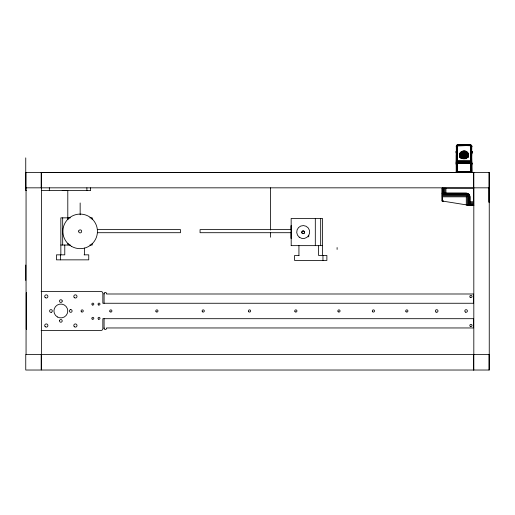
<?xml version="1.0" encoding="UTF-8"?>
<svg xmlns="http://www.w3.org/2000/svg" width="515" height="515" viewBox="0 0 515 515"><rect width="100%" height="100%" fill="white"/><g stroke="black" fill="none" stroke-linecap="round" stroke-linejoin="round"><path stroke-width="0.77" d="M291.194 232.394L291.181 238.529L291.168 233.404M291.168 231.718L291.181 225.576L291.187 229.111M456.502 152.369L456.296 151.713L456.586 153.785L456.296 151.114L456.502 152.06M456.992 172.557L456.296 171.534L457.069 171.534L457.288 145.043L470.742 145.185L457.249 145.011L470.498 145.005L470.774 172.647L470.601 144.979L457.532 145.005L456.657 145.378L456.992 172.647L456.387 171.991L456.296 171.534L471.734 171.534L471.605 145.655L470.601 144.979L457.532 144.972C455.923 146.093 455.968 145.919 457.532 144.992L470.498 144.972C471.914 145.507 472.892 147.361 470.498 145.333L457.288 145.185L456.322 146.003L456.329 171.798L456.734 172.474L457.056 145.114L470.498 145.166L471.714 146.003L471.508 171.534L470.961 172.68L471.734 171.534L471.734 151.114L471.528 153.753L471.734 151.532L471.463 152.266M467.427 157.088L467.427 152.273C464.343 148.539 456.754 153.077 460.603 157.139C463.687 160.867 471.277 156.335 467.427 152.273L467.588 157.088M471.734 162.302L471.444 161.369L470.601 161.034L457.532 161.034C455.878 161.034 455.775 163.706 457.532 163.03L471.643 162.998L471.444 172.332M457.056 162.882L456.992 171.746L457.532 171.785L471.463 171.682L471.714 163.036L471.734 171.534L471.27 172.499L471.508 172.242M456.296 162.302L456.296 161.903L456.412 164.729L456.296 162.985M459.586 155.697L459.592 154.133L459.605 155.697M467.813 157.352L467.826 152.736L467.929 156.579M456.618 172.364L456.979 161.137M459.728 156.631L459.747 153.579L459.798 156.631M468.129 157.191L468.141 153.245L468.212 157.191M468.347 156.772L468.354 153.785L468.386 156.772M471.528 152.369L471.734 151.153L471.643 153.528L471.734 151.159M471.463 161.736L471.734 151.165L471.528 152.06M459.966 157.069L459.998 153.045L460.082 157.069M471.373 162.927L471.708 171.804L471.463 172.242L471.643 162.998L471.701 171.804L471.032 172.647L471.373 145.378L470.974 145.114L470.961 171.534L457.532 171.63L457.256 172.647L457.532 144.972L470.755 145.005L457.288 145.185L470.742 145.41L470.601 161.034L471.734 162.135M471.734 152.26L471.708 153.316L471.734 151.165L471.528 152.427M456.567 163.223L456.419 164.729L456.522 145.5L456.296 163.397L471.734 163.397L471.643 162.998L471.611 171.637L471.734 162.47L471.373 162.038L457.532 161.852L456.296 162.47M456.322 161.787C456.129 162.753 456.94 160.744 456.296 162.135M457.256 171.534L457.249 163.397M456.76 171.534L456.412 171.534L456.387 163.397L456.387 171.534L456.502 162.959L456.567 172.3L456.657 162.927M459.657 157.197L459.676 155.627L459.683 157.197M460.288 157.249L460.346 152.556L460.449 157.249M471.463 152.884L471.701 152.427L471.463 153.76L471.734 151.165L471.463 152.195M460.68 158.189L460.777 152.112L460.919 158.189M456.387 171.534L456.522 163.397L456.567 171.682M471.476 170.793L471.528 162.959L471.27 171.72L470.974 145.114M456.567 153.541L456.296 151.153L456.296 164.729L456.567 163.146M456.998 171.534L456.844 162.901M471.734 151.648L471.528 152.002L471.734 151.256L471.463 153.541M461.157 158.008L461.279 151.732L461.427 158.008M471.734 152.376L471.463 153.753L471.734 153.052M461.685 158.214L461.852 151.416L462.007 158.214M462.277 158.111L462.47 151.178L462.612 158.111M456.296 164.156L456.329 163.165M471.714 151.416L471.463 152.067M462.876 158.82L463.127 151.024L463.275 158.82M456.387 146.292L456.322 146.003C456.084 147.477 456.522 144.972 457.532 145.333L470.498 145.217M463.526 158.794L463.803 150.953L463.925 158.794M456.567 156.064L456.296 155.582L456.296 161.903M471.734 162.985L471.463 164.729L471.734 163.075L471.734 164.156M464.182 158.8L464.485 150.966L464.588 158.8M464.839 158.839L465.154 151.069L465.232 158.839M465.502 158.144L465.798 151.256L465.843 158.144M466.68 158.073L466.951 151.867L466.957 158.073M466.088 158.71L466.403 151.526L466.429 158.71M471.734 152.672L471.528 153.728L471.734 152.601L471.734 153.142C471.689 152.054 471.618 154.7 471.734 152.601L471.528 153.721L471.701 152.665L471.528 153.715L471.701 152.697L471.508 153.702L471.463 153.161M456.567 152.266L456.296 151.474L456.502 153.734M470.498 172.634L471.734 171.534L471.463 172.287L471.714 146.003L471.734 146.53M456.322 163.036L456.329 171.534L456.322 163.036L456.296 163.397M471.701 163.165L471.618 164.729L471.463 163.146M471.508 164.729L471.463 163.223M456.296 146.331L456.322 146.093M456.502 151.861L456.296 151.165L456.567 152.067M104.082 327.958L104.139 328.705A1.268 1.268 0 0 0 105.691 329.446A1.268 1.268 0 0 0 106.554 327.958L473.401 327.958L473.401 318.695L102.846 318.695L102.846 328.609A1.854 1.854 0 0 1 100.992 330.463L41.116 330.463M456.567 151.957L456.296 151.153M456.296 163.384L456.412 164.729L456.502 162.128M456.296 162.894L456.296 162.347M489.025 202.723L489.025 188.175M456.502 152.968L456.586 153.76L456.296 151.816L456.567 152.717M471.643 152.768L471.508 153.682L471.528 152.923M456.502 162.534L470.498 162.347L471.734 162.772L471.373 145.7M457.056 145.114L456.657 161.646L470.742 161.427L470.498 161.034L457.249 161.06L457.056 161.472M456.296 152.118L456.502 152.427M456.419 171.978L457.256 172.531L471.27 172.216L471.734 171.534L471.528 162.959M471.643 146.048L471.734 146.447L471.186 145.23M471.734 153.464L471.463 154.017M471.444 161.369L471.212 161.208M456.329 151.436L456.419 151.835M456.329 152.24L456.567 154.017M471.65 153.464L471.611 152.949M471.605 161.556L471.714 162.051M456.296 152.35L456.296 152.685M471.701 153.953L471.463 154.352M471.701 154.59L471.463 154.964M471.701 154.944L471.463 155.311M471.734 162.894L471.528 162.128M471.701 155.73L471.463 156.064M471.701 156.077L471.463 156.399M456.329 153.599L456.567 154.964M471.701 171.682L470.498 172.242L457.532 172.242C455.608 171.92 456.226 170.954 456.567 172.287L456.296 171.534M456.387 145.751L456.844 145.23M471.212 172.544L471.186 162.901M470.498 145.333L457.288 145.41L470.498 145.114L457.288 145.41L470.601 145.7L471.605 146.221L471.334 145.301M442.211 196.82L466.3 196.82L468.92 194.2L466.3 193.119L442.089 193.086M470.774 171.765L470.961 163.397L471.032 171.534M470.498 172.242L471.605 171.534M457.256 172.203L470.774 171.991M456.618 146.003L470.742 145.41L457.532 145.024L470.742 145.185M457.532 172.242L456.329 171.727M470.755 171.534L470.498 162.875L457.288 162.869L457.532 163.397L470.601 163.397L470.498 162.347L457.288 162.354L457.532 162.875L470.498 162.785M457.288 145.41L470.742 145.41M457.532 171.991L456.419 171.74M457.249 161.06L457.532 161.407L470.498 161.407L470.742 161.865L457.532 161.852L457.288 161.427L470.742 161.427M459.818 145.488L470.601 145.7L470.498 145.391M25.75 172.396L489.25 172.396L489.25 370.027L41.438 370.027L41.438 354.584M280.926 172.564L286.102 172.564M299.994 172.564L305.17 172.564M310.313 172.564L315.425 172.564M320.491 172.564L324.502 172.564M330.611 172.564L334.692 172.564M340.75 172.564L344.838 172.564M357.243 172.564L361.253 172.564M368.173 172.564L372.268 172.564M387.93 172.564L394.915 172.564M422.628 172.564L426.71 172.564M42.88 172.583L472.107 172.583M25.75 187.833L489.25 187.833M62.225 190.556L67.8 190.556L67.8 218.154M26.516 190.614L25.75 190.614L25.75 157.886M41.445 190.614L90.595 190.614L90.595 187.833M442.211 193.241L467.26 193.241M442.211 193.614L468.154 193.614M442.211 194.2L468.92 194.2L470.008 196.82L470.008 205.472L442.089 200.992L442.089 188.142L473.71 188.175L473.71 205.472M442.211 194.973L468.154 194.973L468.154 204.873L470.008 205.472L467.137 204.841M442.211 195.861L467.26 195.861L467.26 204.873M442.089 200.992L443.177 200.992M443.299 201.024L442.211 201.024L442.218 188.142M470.008 201.764L473.71 201.764M470.008 202.723L473.71 202.723M470.008 203.618L473.71 203.618M470.008 204.384L473.71 204.384M466.178 204.841L468.798 204.912M468.154 204.873L466.3 204.873L466.3 196.82M470.008 204.97L473.71 204.97M473.71 205.343L469.88 205.44L473.864 205.472M70.381 217.851L60.841 217.851L60.841 254.841M89.848 217.851L92.198 217.851L92.153 219.448M97.432 229.613L180.488 229.613L180.488 232.703L97.432 232.703M291.11 229.613L200.065 229.613L200.065 232.703L291.11 232.703M60.841 245.024L70.381 245.024M89.848 245.024L92.198 245.024L92.153 243.428M291.155 245.642L322.512 245.642M84.061 254.841L88.747 254.841L88.747 259.85L56.476 259.85L56.476 254.841L64.774 254.841L64.774 245.024M299.073 255.459L294.606 255.459L294.606 260.461L326.877 260.461L326.877 255.459L318.585 255.459L318.585 245.642M41.11 291.49L100.992 291.49A1.854 1.854 0 0 1 102.846 293.344L102.846 303.258L473.401 303.258L473.401 293.994L106.554 293.994A1.268 1.268 0 0 0 105.691 292.507A1.268 1.268 0 0 0 104.139 293.254L104.082 293.994M489.25 354.584L25.75 354.584L25.75 370.027L41.187 370.027L41.187 354.584M457.532 145.449L470.498 145.494L457.532 145.333M457.532 161.189L470.498 161.292M457.532 163.03L470.498 163.165M457.532 161.478L470.498 161.652L457.288 161.427M468.032 204.841L470.008 205.472L469.513 204.989L469.513 194.973M457.288 161.865L457.532 162.289L470.498 162.212L457.532 162.347L457.288 161.865L470.742 162.354L470.498 161.852L457.532 161.98L470.498 161.91L470.742 162.354M470.008 205.472L468.92 204.944L468.92 194.2M456.329 154.59L456.329 155.73M456.567 157.294L456.296 156.715M456.567 156.399L456.329 156.077M456.567 155.311L456.329 154.944M456.567 154.352L456.329 153.953M456.567 153.225L456.329 152.781M456.567 152.884L456.329 152.421M456.567 152.195L456.329 151.706M470.974 145.468L471.212 145.874M470.961 161.098L471.186 161.549M470.974 162.882L471.27 171.534M471.643 145.771L471.734 146.447M471.186 145.571L471.334 145.945M469.757 205.112L469.88 205.44M456.322 152.549L456.419 153.554L456.296 152.279L456.425 153.541L456.419 152.91M456.502 162.959L456.696 171.534M456.296 151.584L456.329 151.925M456.419 163.12L456.522 164.729M471.611 163.12L471.708 164.729L471.701 163.088M456.296 151.777L456.329 153.303L456.329 152.665M471.714 152.504L471.734 153.142M456.296 151.713L456.322 152.504M456.979 163.397L457.069 171.534M456.734 163.397L456.818 171.534M489.063 172.396L489.063 187.833M489.025 188.142L489.025 201.732M489.063 354.584L489.063 370.027M473.813 172.396L473.813 370.027M473.626 172.396L473.626 187.833M473.626 354.584L473.626 370.027M469.88 195.861L469.88 205.144M445.919 188.175L445.919 193.119M444.96 188.175L444.96 193.119M444.065 188.175L444.065 193.119M443.299 188.175L443.299 193.119M442.713 188.175L442.713 193.119M442.585 188.142L442.585 200.992M442.34 188.175L442.34 201.024M337.106 247.554L337.106 249.408M322.95 255.459L322.95 260.461M322.512 255.459L322.512 218.469L291.155 218.469L291.2 245.642M320.678 218.469L320.678 245.642M315.309 218.469L315.309 245.642M308.71 235.252L308.71 236.849M298.932 245.642L298.932 255.459M270.594 187.833L270.594 230.07M270.594 232.465L270.594 237.241M104.082 293.499L104.082 303.258M104.082 318.695L104.082 328.454M86.893 187.833L86.893 190.614M84.421 248.043L84.421 254.841M80.153 202.968L80.153 214.819M68.044 217.851L68.044 219.448M68.044 243.428L68.044 245.024M62.676 217.851L62.676 245.024M60.403 254.841L60.403 259.85M49.337 187.833L49.337 190.614M41.496 187.833L41.496 354.584M41.438 172.396L41.438 187.833M41.374 172.396L41.374 187.833M41.187 172.396L41.187 187.833M26.059 187.833L26.059 354.584M25.937 172.396L25.937 187.833M25.75 265.032L25.75 280.475M26.516 329.536A1.854 1.854 0 0 1 26.265 328.609L26.265 293.376A1.854 1.854 0 0 1 26.516 292.449M468.47 154.352L468.47 155.878L468.47 154.352M62.206 301.018L62.199 301.256A1.358 1.358 0 0 1 59.528 301.404L59.495 301.172A1.358 1.358 0 0 1 60.776 299.736A1.358 1.358 0 0 1 62.206 301.018M59.515 320.626L59.495 320.858A1.358 1.358 0 0 0 60.854 322.216A1.358 1.358 0 0 0 62.212 320.858L62.186 320.626A1.358 1.358 0 0 0 59.515 320.626M78.653 231.003L78.827 232.168A1.545 1.545 0 0 0 81.647 231.75L81.634 230.952A1.545 1.545 0 0 0 80.527 229.877L79.355 230.051L78.653 231.003M471.701 171.804L471.463 172.287L471.708 171.804M70.735 309.618L70.497 309.637A1.358 1.358 0 0 0 70.497 312.315L70.735 312.335A1.358 1.358 0 0 0 72.094 310.976A1.358 1.358 0 0 0 70.735 309.618M51.204 312.315L50.972 312.335A1.358 1.358 0 0 1 49.614 310.976A1.358 1.358 0 0 1 50.972 309.618L51.204 309.637A1.358 1.358 0 0 1 51.204 312.315M302.408 233.469A1.358 1.358 0 0 0 304.442 232.291A1.358 1.358 0 0 0 302.408 231.113A1.358 1.358 0 0 0 302.408 233.469M302.575 233.469A1.358 1.358 0 0 0 304.616 232.291A1.358 1.358 0 0 0 302.575 231.113A1.358 1.358 0 0 0 302.575 233.469M470.375 326.452A1.114 1.114 0 0 0 472.043 325.493A1.114 1.114 0 0 0 470.375 324.527A1.114 1.114 0 0 0 470.375 326.452M470.144 297.252A1.114 1.114 0 0 0 472.004 296.749A1.114 1.114 0 0 0 470.639 295.391A1.114 1.114 0 0 0 470.144 297.252M74.257 326.658A1.603 1.603 0 0 0 76.947 325.937A1.603 1.603 0 0 0 74.978 323.974A1.603 1.603 0 0 0 74.257 326.658M45.172 326.658A1.603 1.603 0 0 0 47.856 325.937A1.603 1.603 0 0 0 45.893 323.974A1.603 1.603 0 0 0 45.172 326.658M98.507 319.171A0.985 0.985 0 0 0 99.987 318.315A0.985 0.985 0 0 0 98.507 317.465A0.985 0.985 0 0 0 98.507 319.171M92.127 319.017A0.985 0.985 0 0 0 93.782 318.573A0.985 0.985 0 0 0 92.571 317.362A0.985 0.985 0 0 0 92.127 319.017M92.333 304.97A0.985 0.985 0 0 0 93.814 304.114A0.985 0.985 0 0 0 92.333 303.258A0.985 0.985 0 0 0 92.333 304.97M156.103 311.762A1.114 1.114 0 0 0 157.957 311.266A1.114 1.114 0 0 0 156.599 309.901A1.114 1.114 0 0 0 156.103 311.762M295.056 311.762A1.114 1.114 0 0 0 296.917 311.266A1.114 1.114 0 0 0 295.559 309.901A1.114 1.114 0 0 0 295.056 311.762M202.421 311.762A1.114 1.114 0 0 0 204.281 311.266A1.114 1.114 0 0 0 202.916 309.901A1.114 1.114 0 0 0 202.421 311.762M248.739 311.762A1.114 1.114 0 0 0 250.599 311.266A1.114 1.114 0 0 0 249.234 309.901A1.114 1.114 0 0 0 248.739 311.762M465.451 312.103A1.294 1.294 0 0 0 467.395 310.976A1.294 1.294 0 0 0 465.451 309.856A1.294 1.294 0 0 0 465.451 312.103M45.172 297.567A1.603 1.603 0 0 0 47.856 296.846A1.603 1.603 0 0 0 45.893 294.883A1.603 1.603 0 0 0 45.172 297.567M74.257 297.567A1.603 1.603 0 0 0 76.947 296.846A1.603 1.603 0 0 0 74.978 294.883A1.603 1.603 0 0 0 74.257 297.567M57.39 316.97A6.914 6.914 0 0 0 67.768 310.976A6.914 6.914 0 0 0 57.39 304.989A6.914 6.914 0 0 0 57.39 316.97M98.481 304.951A0.985 0.985 0 0 0 99.987 304.146A0.985 0.985 0 0 0 98.532 303.245A0.985 0.985 0 0 0 98.481 304.951M110.03 311.762A1.114 1.114 0 0 0 111.89 311.266A1.114 1.114 0 0 0 110.525 309.901A1.114 1.114 0 0 0 110.03 311.762M81.37 311.762A1.114 1.114 0 0 0 83.23 311.266A1.114 1.114 0 0 0 81.872 309.901A1.114 1.114 0 0 0 81.37 311.762M338.162 311.762A1.114 1.114 0 0 0 340.022 311.266A1.114 1.114 0 0 0 338.664 309.901A1.114 1.114 0 0 0 338.162 311.762M372.628 311.762A1.114 1.114 0 0 0 374.489 311.266A1.114 1.114 0 0 0 373.124 309.901A1.114 1.114 0 0 0 372.628 311.762M406.039 311.762A1.114 1.114 0 0 0 407.899 311.266A1.114 1.114 0 0 0 406.535 309.901A1.114 1.114 0 0 0 406.039 311.762M436.051 312.103A1.294 1.294 0 0 0 437.995 310.976A1.294 1.294 0 0 0 436.051 309.856A1.294 1.294 0 0 0 436.051 312.103M299.209 237.164A6.483 6.483 0 0 0 309.624 232.96A6.483 6.483 0 0 0 300.779 226.04A6.483 6.483 0 0 0 299.209 237.164M71.508 246.35A17.291 17.291 0 0 0 97.444 231.377A17.291 17.291 0 0 0 71.508 216.403A17.291 17.291 0 0 0 71.508 246.35"/></g></svg>
